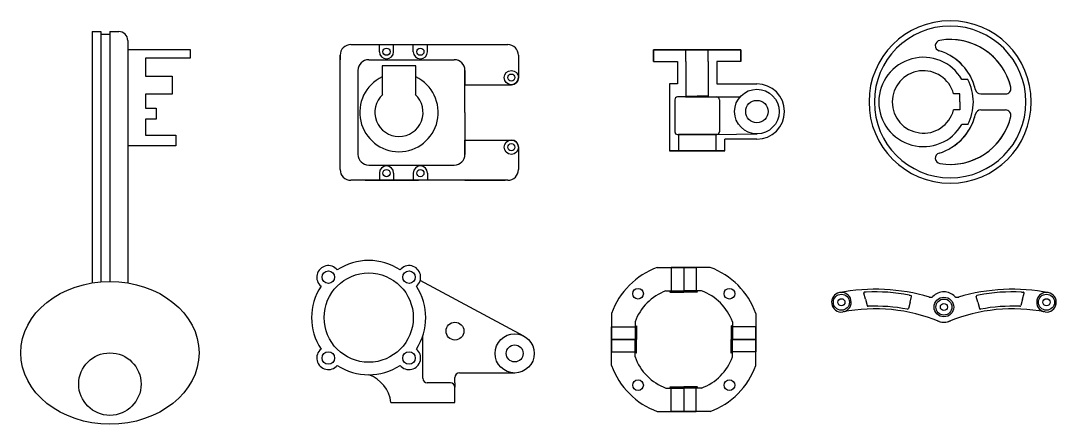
# Model space of a CAD drawing. Header units: millimetres. Extents: x 26815 to 55931, y 5808 to 11910.
# Drawn here: x 28099 to 29261, y 5808 to 6260 of the extents above; entities that cross this region are included whole.
import ezdxf

# ---------------------------------------------------------------- set-up
doc = ezdxf.new("R2010")
doc.units = ezdxf.units.MM

msp = doc.modelspace()

# ---------------------------------------------------------------- linework, layer by layer
at = {"linetype": 'Continuous'}
for p, q in [((28179.389, 6247.958), (28179.389, 5966.342)), ((28179.389, 6247.958), (28189.389, 6247.958)), ((28189.389, 6247.958), (28189.389, 5967.557)), ((28189.389, 6247.958), (28189.389, 6245.078)), ((28189.389, 6245.078), (28199.389, 6245.078)), ((28199.389, 6247.958), (28209.389, 6247.958)), ((28199.389, 6247.958), (28199.389, 6245.078)), ((28199.389, 6245.078), (28199.389, 5967.958)), ((28219.389, 6237.958), (28219.389, 5966.342)), ((28219.389, 6237.958), (28219.389, 6227.958)), ((28219.389, 6227.958), (28239.389, 6227.958)), ((28239.389, 6227.958), (28289.389, 6227.958)), ((28289.389, 6227.958), (28289.389, 6217.958)), ((28239.389, 6217.958), (28239.389, 6197.958)), ((28289.389, 6217.958), (28239.389, 6217.958)), ((28239.389, 6217.958), (28239.389, 6197.958)), ((28239.389, 6197.958), (28269.389, 6197.958)), ((28269.389, 6197.958), (28269.389, 6177.958)), ((28269.389, 6177.958), (28239.389, 6177.958)), ((28239.389, 6177.958), (28239.389, 6161.958)), ((28239.389, 6177.958), (28239.389, 6161.958)), ((28239.389, 6161.958), (28251.389, 6161.958)), ((28251.389, 6161.958), (28251.389, 6149.958)), ((28251.389, 6149.958), (28239.389, 6149.958)), ((28239.389, 6149.958), (28239.389, 6131.958)), ((28239.389, 6149.958), (28239.389, 6131.958)), ((28239.389, 6131.958), (28273.389, 6131.958)), ((28273.389, 6131.958), (28273.389, 6119.958)), ((28239.389, 6119.958), (28219.389, 6119.958)), ((28273.389, 6119.958), (28239.389, 6119.958))]:
    msp.add_line(p, q, dxfattribs=at)
at = {"color": 7, "linetype": 'Continuous', "true_color": 0xffffff}
for p, q in [((28469.607, 6233.361), (28645.607, 6233.361)), ((28469.607, 6233.361), (28523.607, 6233.361)), ((28469.607, 6233.361), (28477.607, 6233.361)), ((28501.607, 6225.361), (28501.607, 6233.361)), ((28517.607, 6225.361), (28517.607, 6233.361)), ((28539.607, 6225.361), (28539.607, 6233.361)), ((28555.607, 6225.361), (28555.607, 6233.361)), ((28808.958, 6227.482), (28906.958, 6227.482)), ((28808.958, 6214.482), (28808.958, 6227.482)), ((28808.958, 6227.482), (28808.958, 6214.482)), ((28906.958, 6227.482), (28808.958, 6227.482)), ((28857.958, 6227.482), (28845.458, 6227.482)), ((28845.458, 6214.482), (28845.458, 6227.482)), ((28857.958, 6227.482), (28870.458, 6227.482)), ((28870.458, 6214.482), (28870.458, 6227.482)), ((28906.958, 6214.482), (28906.958, 6227.482)), ((28906.958, 6227.482), (28906.958, 6214.482)), ((28457.607, 6093.361), (28457.607, 6221.361)), ((28457.607, 6221.361), (28457.607, 6216.361)), ((28489.607, 6216.361), (28585.607, 6216.361)), ((28657.607, 6221.361), (28657.607, 6196.361)), ((28808.958, 6214.482), (28835.958, 6214.482)), ((28835.958, 6214.482), (28835.958, 6189.482)), ((28845.458, 6214.482), (28845.458, 6175.482)), ((28870.458, 6214.482), (28870.458, 6175.482)), ((28906.958, 6214.482), (28879.958, 6214.482)), ((28879.958, 6214.482), (28879.958, 6189.482)), ((28477.607, 6204.361), (28477.607, 6110.361)), ((28542.607, 6209.361), (28504.607, 6209.361)), ((28504.607, 6209.361), (28504.607, 6184.361)), ((28542.607, 6184.361), (28542.607, 6209.361)), ((28597.607, 6157.361), (28597.607, 6204.361)), ((28597.607, 6204.361), (28597.607, 6188.361)), ((28657.607, 6196.361), (28657.607, 6196.361)), ((29161.713, 6194.295), (29154.887, 6194.295)), ((29161.713, 6194.076), (29161.713, 6194.295)), ((28504.607, 6184.361), (28504.607, 6184.361)), ((28504.607, 6184.361), (28504.607, 6177.361)), ((28542.607, 6177.361), (28542.607, 6184.361)), ((28597.607, 6188.361), (28649.607, 6188.361)), ((28649.607, 6188.361), (28649.607, 6188.361)), ((28835.958, 6189.482), (28826.958, 6189.482)), ((28826.958, 6189.482), (28826.958, 6175.482)), ((28826.958, 6189.482), (28826.958, 6151.982)), ((28879.958, 6189.482), (28888.958, 6189.482)), ((28888.958, 6189.482), (28924.958, 6189.482)), ((28924.958, 6189.482), (28924.958, 6189.349)), ((28504.607, 6177.361), (28505.469, 6177.361)), ((28541.746, 6177.361), (28542.607, 6177.361)), ((28826.958, 6175.482), (28826.958, 6114.482)), ((28832.958, 6171.632), (28832.958, 6135.632)), ((28857.958, 6174.632), (28835.958, 6174.632)), ((28845.458, 6175.482), (28844.933, 6174.632)), ((28844.933, 6174.632), (28857.958, 6174.632)), ((28845.458, 6175.482), (28857.958, 6175.482)), ((28870.458, 6175.482), (28857.958, 6175.482)), ((28870.984, 6174.632), (28857.958, 6174.632)), ((28857.958, 6174.632), (28879.958, 6174.632)), ((28870.458, 6175.482), (28870.984, 6174.632)), ((28879.958, 6174.632), (28905.988, 6174.632)), ((28882.958, 6171.632), (28882.958, 6135.632)), ((29146.713, 6178.076), (29145.536, 6178.076)), ((29152.713, 6178.076), (29146.713, 6178.076)), ((29152.713, 6169.076), (29152.713, 6178.076)), ((29152.713, 6169.076), (29152.713, 6160.076)), ((29175.986, 6178.076), (29203.931, 6178.076)), ((28597.607, 6157.361), (28597.607, 6110.361)), ((29146.713, 6160.076), (29145.536, 6160.076)), ((29152.713, 6160.076), (29146.713, 6160.076)), ((29175.986, 6160.076), (29203.931, 6160.076)), ((29161.713, 6143.857), (29154.887, 6143.857)), ((29161.713, 6144.076), (29161.713, 6143.857)), ((28835.958, 6132.632), (28857.958, 6132.632)), ((28857.958, 6132.632), (28836.958, 6132.632)), ((28836.958, 6132.632), (28836.958, 6114.482)), ((28879.958, 6132.632), (28857.958, 6132.632)), ((28857.958, 6132.632), (28878.958, 6132.632)), ((28878.958, 6132.632), (28925.346, 6133.352)), ((28878.958, 6132.632), (28878.958, 6114.482)), ((28597.607, 6110.361), (28597.607, 6126.361)), ((28597.607, 6126.361), (28649.607, 6126.361)), ((28888.958, 6114.482), (28888.958, 6127.349)), ((28924.958, 6127.349), (28888.958, 6127.349)), ((28657.607, 6118.361), (28657.607, 6093.361)), ((28888.958, 6114.482), (28826.958, 6114.482)), ((28826.958, 6114.482), (28888.958, 6114.482)), ((28489.607, 6098.361), (28585.607, 6098.361)), ((28501.607, 6089.361), (28501.607, 6081.361)), ((28517.607, 6089.361), (28517.607, 6081.361)), ((28539.607, 6089.361), (28539.607, 6081.361)), ((28555.607, 6089.361), (28555.607, 6081.361)), ((28645.607, 6081.361), (28469.607, 6081.361)), ((28485.607, 6081.361), (28545.607, 6081.361)), ((28597.607, 6081.361), (28642.607, 6081.361)), ((28524.979, 5981.112), (28520.822, 5983.339)), ((28813.313, 5983.725), (28842.936, 5983.725)), ((28842.936, 5983.725), (28828.936, 5983.725)), ((28828.936, 5983.725), (28828.936, 5957.439)), ((28842.936, 5983.725), (28842.936, 5956.025)), ((28872.558, 5983.725), (28842.936, 5983.725)), ((28842.936, 5983.725), (28856.936, 5983.725)), ((28842.936, 5983.725), (28842.936, 5956.025)), ((28856.936, 5983.725), (28856.936, 5957.439)), ((28663.757, 5906.78), (28547.387, 5969.11)), ((28822.958, 5957.439), (28842.936, 5957.439)), ((28828.936, 5957.439), (28827.522, 5956.025)), ((28827.522, 5956.025), (28842.936, 5956.025)), ((28862.914, 5957.439), (28842.936, 5957.439)), ((28858.35, 5956.025), (28842.936, 5956.025)), ((28856.936, 5957.439), (28858.35, 5956.025)), ((29046.681, 5948.04), (29044.896, 5954.7)), ((29047.694, 5956.047), (29045.814, 5955.958)), ((29046.681, 5948.04), (29048.605, 5940.857)), ((29095.925, 5952.73), (29097.749, 5952.242)), ((29096.741, 5944.617), (29098.456, 5951.017)), ((29172.741, 5944.617), (29171.026, 5951.017)), ((29173.557, 5952.73), (29171.733, 5952.242)), ((29222.801, 5948.04), (29220.877, 5940.857)), ((29221.789, 5956.047), (29223.668, 5955.958)), ((29222.801, 5948.04), (29224.586, 5954.7)), ((29096.741, 5944.617), (29094.858, 5937.59)), ((29172.741, 5944.617), (29174.624, 5937.59)), ((28762.028, 5932.142), (28762.028, 5902.988)), ((28923.844, 5932.142), (28923.844, 5902.988)), ((28762.028, 5902.988), (28762.028, 5916.988)), ((28762.028, 5916.988), (28788.37, 5916.988)), ((28788.37, 5922.65), (28788.37, 5902.988)), ((28788.37, 5916.988), (28789.784, 5918.402)), ((28789.784, 5918.402), (28789.784, 5902.988)), ((28897.502, 5916.988), (28896.087, 5918.402)), ((28896.087, 5918.402), (28896.087, 5902.988)), ((28897.502, 5922.65), (28897.502, 5902.988)), ((28923.844, 5916.988), (28897.502, 5916.988)), ((28923.844, 5902.988), (28923.844, 5916.988)), ((28550.369, 5859.449), (28550.369, 5906.851)), ((28762.028, 5902.988), (28789.784, 5902.988)), ((28762.028, 5873.834), (28762.028, 5902.988)), ((28762.028, 5902.988), (28762.028, 5888.988)), ((28789.784, 5902.988), (28762.028, 5902.988)), ((28788.37, 5883.326), (28788.37, 5902.988)), ((28789.784, 5887.574), (28789.784, 5902.988)), ((28923.844, 5902.988), (28896.087, 5902.988)), ((28896.087, 5887.574), (28896.087, 5902.988)), ((28896.087, 5902.988), (28923.844, 5902.988)), ((28897.502, 5883.326), (28897.502, 5902.988)), ((28923.844, 5873.834), (28923.844, 5902.988)), ((28923.844, 5902.988), (28923.844, 5888.988)), ((28762.028, 5888.988), (28788.37, 5888.988)), ((28788.37, 5888.988), (28789.784, 5887.574)), ((28897.502, 5888.988), (28896.087, 5887.574)), ((28923.844, 5888.988), (28897.502, 5888.988)), ((28591.369, 5865.449), (28653.369, 5865.449)), ((28581.369, 5854.449), (28555.369, 5854.449)), ((28586.369, 5854.449), (28586.369, 5860.449)), ((28586.369, 5854.449), (28586.369, 5849.449)), ((28586.369, 5832.449), (28586.369, 5849.449)), ((28822.958, 5848.537), (28842.936, 5848.537)), ((28828.936, 5848.537), (28827.522, 5849.952)), ((28827.522, 5849.952), (28842.936, 5849.952)), ((28828.936, 5822.251), (28828.936, 5848.537)), ((28858.35, 5849.952), (28842.936, 5849.952)), ((28842.936, 5849.952), (28842.936, 5822.251)), ((28842.936, 5849.952), (28842.936, 5822.251)), ((28862.914, 5848.537), (28842.936, 5848.537)), ((28856.936, 5848.537), (28858.35, 5849.952)), ((28856.936, 5822.251), (28856.936, 5848.537)), ((28514.369, 5832.449), (28586.369, 5832.449)), ((28514.639, 5832.449), (28561.639, 5832.449)), ((28813.313, 5822.251), (28842.936, 5822.251)), ((28842.936, 5822.251), (28828.936, 5822.251)), ((28872.558, 5822.251), (28842.936, 5822.251)), ((28842.936, 5822.251), (28856.936, 5822.251))]:
    msp.add_line(p, q, dxfattribs=at)
for centre, radius in [((28509.607, 6225.361), 4), ((28547.607, 6225.361), 4), ((28649.607, 6196.361), 8), ((28649.607, 6196.361), 4), ((28924.958, 6158.349), 25), ((28924.958, 6158.349), 12.5), ((28649.607, 6118.361), 8), ((28649.607, 6118.361), 4), ((28509.607, 6089.361), 4), ((28547.607, 6089.361), 4), ((28444.384, 5972.704), 7), ((28489.639, 5927.449), 50), ((28534.894, 5972.704), 7), ((28791.671, 5954.253), 6), ((28894.201, 5954.253), 6), ((29019.741, 5944.662), 9), ((29019.741, 5944.662), 4), ((29134.741, 5939.304), 11), ((29134.741, 5939.304), 11), ((29134.741, 5939.304), 11), ((29134.741, 5939.304), 11), ((29134.741, 5939.304), 9), ((29134.741, 5939.304), 9), ((29249.741, 5944.662), 9), ((29249.741, 5944.662), 4), ((29134.741, 5939.304), 4), ((29134.741, 5939.304), 4), ((28586.369, 5912.344), 10), ((28653.369, 5887.387), 22), ((28444.384, 5882.195), 7), ((28534.894, 5882.195), 7), ((28653.369, 5887.387), 9.5), ((28791.671, 5851.723), 6), ((28894.201, 5851.723), 6)]:
    msp.add_circle(centre, radius, dxfattribs=at)
at = {"linetype": 'Continuous'}
msp.add_circle((28199.389, 5852.958), 35, dxfattribs=at)
at = {"color": 7, "linetype": 'Continuous', "true_color": 0xffffff}
for centre, radius, start, end in [((29141.713, 6169.076), 91, 0, 180), ((29141.713, 6169.076), 85, 0, 180), ((29131.047, 6232.181), 6, 99.594068, 252.96659), ((29141.713, 6169.076), 70, 13.554784, 99.594068), ((29141.713, 6169.076), 70, 13.554784, 90), ((28469.607, 6221.361), 12, 90, 180), ((28509.607, 6225.361), 8, 180, 0), ((28547.607, 6225.361), 8, 180, 0), ((28645.607, 6221.361), 12, 0, 90), ((29111.713, 6169.076), 60, 13.136559, 72.96659), ((28489.607, 6204.361), 12, 90, 180), ((28585.607, 6204.361), 12, 0, 90), ((29111.713, 6169.076), 50, 30.290258, 180), ((29111.713, 6169.076), 60, 13.136559, 60), ((29111.713, 6169.076), 35, 14.900597, 180), ((28523.607, 6157.361), 44, 115.583002, 64.416998), ((28649.607, 6196.361), 8, 270, 0), ((28649.607, 6196.361), 8, 270, 0), ((29111.713, 6169.076), 56, 0, 26.765501), ((28924.958, 6158.349), 31, 270, 90), ((29175.986, 6184.076), 6, 193.136559, 270), ((29203.931, 6184.076), 6, 270, 13.554784), ((28523.607, 6157.361), 27, 132.205446, 47.794554), ((28835.958, 6171.632), 3, 90, 180), ((28879.958, 6171.632), 3, 0, 90), ((29141.713, 6169.076), 91, 180, 0), ((29141.713, 6169.076), 85, 180, 0), ((29111.713, 6169.076), 50, 180, 329.709742), ((29111.713, 6169.076), 35, 180, 345.099403), ((29111.713, 6169.076), 56, 333.234499, 0), ((29111.713, 6169.076), 60, 287.03341, 346.863441), ((29111.713, 6169.076), 60, 300, 346.863441), ((29175.986, 6154.076), 6, 90, 166.863441), ((29203.931, 6154.076), 6, 346.445216, 90), ((29141.713, 6169.076), 70, 260.405932, 346.445216), ((29141.713, 6169.076), 70, 270, 346.445216), ((28835.958, 6135.632), 3, 180, 270), ((28879.958, 6135.632), 3, 270, 0), ((28649.607, 6118.361), 8, 0, 90), ((28489.607, 6110.361), 12, 180, 270), ((28585.607, 6110.361), 12, 270, 0), ((29131.047, 6105.971), 6, 107.03341, 260.405932), ((28509.607, 6089.361), 8, 0, 180), ((28547.607, 6089.361), 8, 0, 180), ((28469.607, 6093.361), 12, 180, 270), ((28645.607, 6093.361), 12, 270, 0), ((28444.384, 5972.704), 13, 39.170847, 230.829153), ((28489.639, 5927.449), 64, 56.658307, 123.341693), ((28534.894, 5972.704), 13, 309.170847, 140.829153), ((28842.936, 5902.988), 86, 110.148086, 160.184187), ((28842.936, 5902.988), 86, 19.815813, 69.851914), ((28489.639, 5927.449), 64, 146.658307, 213.341686), ((28489.639, 5927.449), 64, 326.658314, 33.341693), ((29057.597, 5747.729), 211.554, 73.284748, 101.050318), ((29211.885, 5747.729), 211.554, 78.949682, 106.715252), ((28842.936, 5902.988), 58, 110.148086, 160.184187), ((28842.936, 5902.988), 58, 19.815813, 69.851914), ((29019.741, 5944.662), 11, 283.798815, 277.963329), ((29019.741, 5944.662), 11, 283.798815, 277.963329), ((29045.862, 5954.959), 1, 92.721731, 195), ((29057.597, 5747.729), 208.554, 79.410057, 92.721783), ((29095.741, 5951.748), 1, 70.589943, 79.410057), ((29097.49, 5951.276), 1, 345, 75), ((29119.658, 5955.194), 5, 250.750114, 303.881238), ((29134.741, 5939.304), 17, 43.67318, 136.326798), ((29134.741, 5939.304), 17, 43.673202, 136.32682), ((29149.824, 5955.194), 5, 236.118762, 289.249886), ((29171.992, 5951.276), 1, 105, 195), ((29173.741, 5951.748), 1, 100.589943, 109.410057), ((29211.885, 5747.729), 208.554, 87.278217, 100.589943), ((29223.62, 5954.959), 1, 345, 87.278269), ((29249.741, 5944.662), 11, 262.036671, 256.201185), ((29249.741, 5944.662), 11, 262.036671, 256.201185), ((29057.597, 5747.729), 189.554, 67.774132, 101.050318), ((29049.571, 5941.116), 1, 195, 272.37649), ((29057.597, 5747.729), 192.554, 79.191907, 92.37649), ((29093.892, 5937.849), 1, 259.191907, 345), ((29211.885, 5747.729), 189.554, 78.949682, 112.225868), ((29175.59, 5937.849), 1, 195, 280.808093), ((29211.885, 5747.729), 192.554, 87.62351, 100.808093), ((29219.911, 5941.116), 1, 267.62351, 345), ((29134.741, 5939.304), 17, 244.807927, 244.989314), ((29134.741, 5939.304), 17, 244.807927, 288.675546), ((29134.741, 5939.304), 17, 251.324454, 295.192073), ((29134.741, 5939.304), 17, 295.010686, 295.192073), ((28444.384, 5882.195), 13, 129.170839, 320.829146), ((28534.894, 5882.195), 13, 219.170854, 50.829161), ((28842.936, 5902.988), 58, 199.815813, 249.851914), ((28842.936, 5902.988), 58, 290.148086, 340.184187), ((28489.639, 5927.449), 64, 236.658299, 303.341701), ((28591.369, 5860.449), 5, 90, 180), ((28842.936, 5902.988), 86, 199.815813, 249.851914), ((28842.936, 5902.988), 86, 290.148086, 340.184187), ((28477.139, 5827.788), 37.789, 7.085584, 70.683409), ((28555.369, 5859.449), 5, 180, 270), ((28581.369, 5849.449), 5, 0, 90)]:
    msp.add_arc(centre, radius, start, end, dxfattribs=at)
at = {"linetype": 'Continuous'}
msp.add_arc((28209.389, 6237.958), 10, 0, 90, dxfattribs=at)
msp.add_ellipse((28199.389, 5887.958), major_axis=(100, 0), ratio=0.8, dxfattribs=at)

doc.saveas('drawing.dxf')
